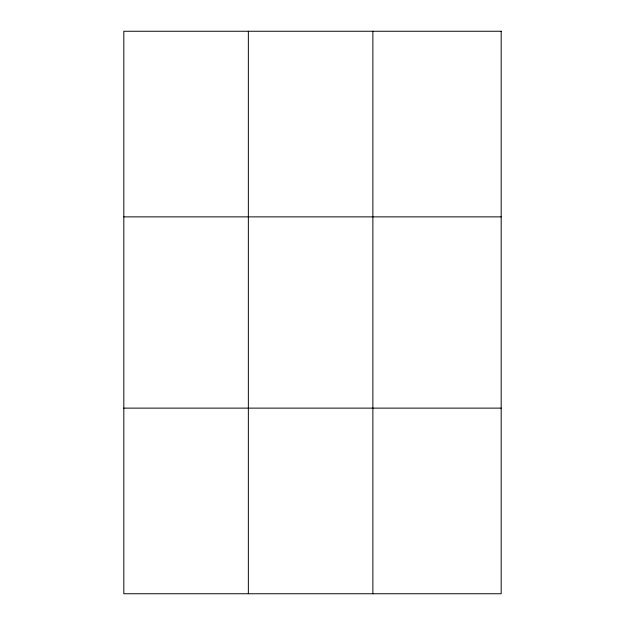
<?xml version="1.0" encoding="UTF-8"?>
<svg xmlns="http://www.w3.org/2000/svg" width="625" height="625" viewBox="0 0 625 625"><rect width="100%" height="100%" fill="white"/><g stroke="black" fill="none" stroke-linecap="round" stroke-linejoin="round"><path stroke-width="0.94" d="M248.352 31.25L248.352 593.75M372.875 31.25L372.875 593.75M123.82 216.875L501.18 216.875M123.82 408.125L501.18 408.125M501.18 31.25L501.18 593.75L123.82 593.75L123.82 31.25L501.18 31.25"/></g></svg>
